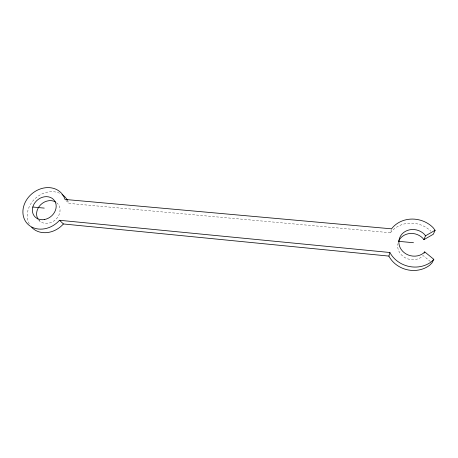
<?xml version="1.0" encoding="UTF-8"?>
<svg xmlns="http://www.w3.org/2000/svg" width="458" height="458" viewBox="0 0 458 458"><rect width="100%" height="100%" fill="white"/><g stroke="black" fill="none" stroke-linecap="round" stroke-linejoin="round"><path stroke-width="0.34" stroke-dasharray="2.29 1.72" d="M65.929 200.427L68.74 203.386L390.497 232.756L391.384 229.487M430.446 261.564L423.083 255.518L421.847 256.778A14.57 13.047 14.4 0 1 405.204 257.774A14.57 13.047 14.4 0 1 397.842 243.759M38.901 220.327L39.943 221.254M390.497 232.756A26.226 23.49 14.4 0 1 430.881 231.175M67.32 200.094A22.551 18.973 -40 0 1 68.74 203.386M29.272 223.973A22.551 18.973 -40 0 1 34.568 199.127A22.551 18.973 -40 0 1 60.135 193.442M56.592 202.671A12.526 10.54 -40 0 1 56.048 219.21A12.526 10.54 -40 0 1 38.941 220.298"/><path stroke-width="0.69" d="M31.654 227.294A22.551 18.973 -40 0 0 63.404 223.968L388.871 256.096L389.924 252.507A26.667 23.827 14 0 0 431.556 261.655L433.818 259.331L424.715 251.889L423.461 253.171A14.811 13.236 14 0 1 402.685 251.282A14.811 13.236 14 0 1 403.63 232.532A14.811 13.236 14 0 1 424.411 234.341L425.511 235.813L423.879 239.671L422.797 238.217A14.57 13.047 14.4 0 0 398.637 241.166M424.171 253.102L424.715 251.889M389.924 252.507L59.529 220.281A22.883 19.179 -39.8 0 1 26.833 223.109A22.883 19.179 -39.8 0 1 35.14 191.415A22.883 19.179 -39.8 0 1 64.99 199.442L391.561 228.834A26.667 23.827 14 0 1 433.096 227.655L435.1 230.288L433.314 234.238L423.879 239.671M433.818 259.331L432.02 262.863L429.793 265.148A26.226 23.49 14.4 0 1 388.871 256.096M425.511 235.813L435.1 230.288M32.81 207.033L44.254 208.109M398.872 241.355L413.505 242.723M59.529 220.281L63.404 223.968M62.025 194.495A22.551 18.973 -40 0 1 67.32 200.094M38.094 219.205A12.526 10.54 -40 0 1 40.602 204.8A12.526 10.54 -40 0 1 55.435 201.898M44.312 219.554A12.71 10.654 -39.8 0 0 54.576 200.759A12.71 10.654 -39.8 0 0 33.944 204.257A12.71 10.654 -39.8 0 0 44.312 219.554"/></g></svg>
